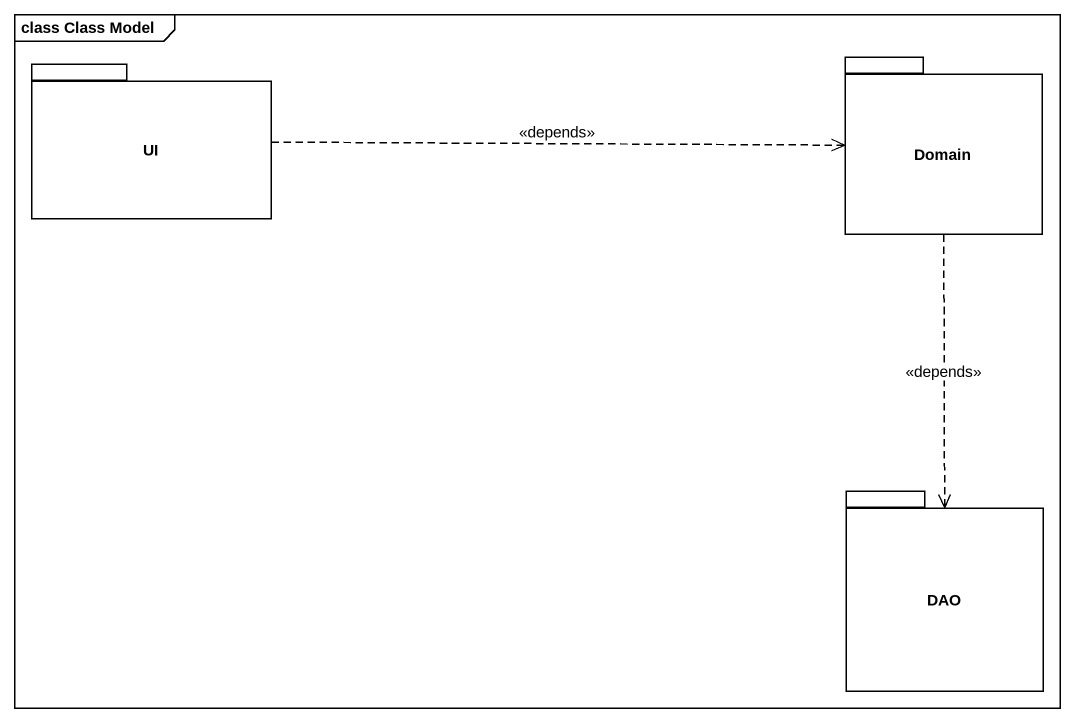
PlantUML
@startuml
mainframe class Class Model
package Domain {
}
package UI {
}
package DAO {
}
Domain ..> DAO : <<depends>>
UI .right.> Domain : <<depends>>
@enduml
